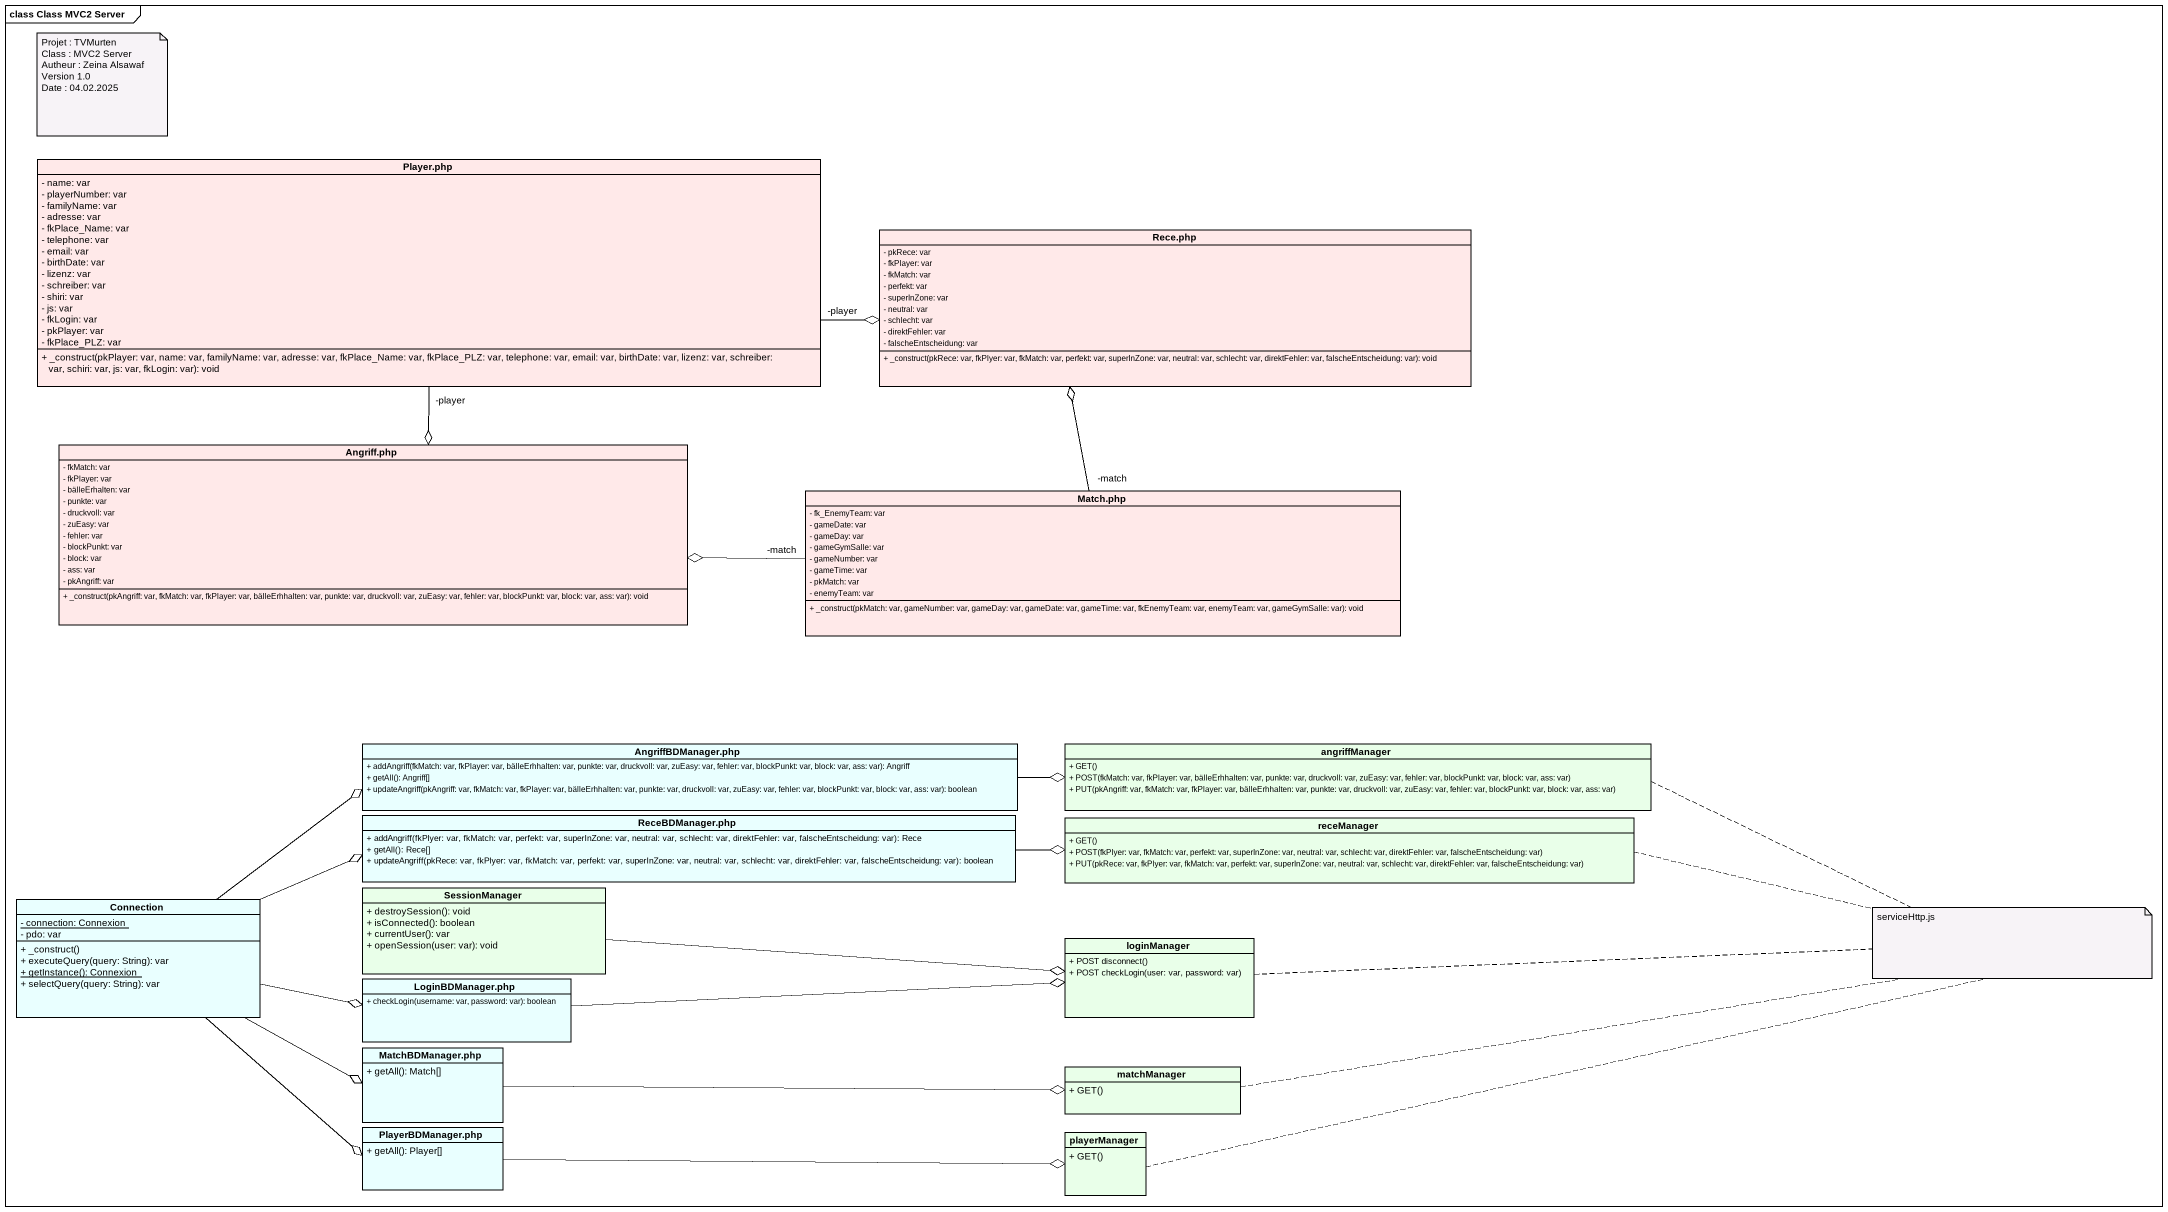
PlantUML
@startuml
mainframe class Class MVC2 Server
hide circle
hide empty members
skinparam classAttributeIconSize 0
class "Player.php" as Player_php #FFE9E9 {
  - name: var
  - playerNumber: var
  - familyName: var
  - adresse: var
  - fkPlace_Name: var
  - telephone: var
  - email: var
  - birthDate: var
  - lizenz: var
  - schreiber: var
  - shiri: var
  - js: var
  - fkLogin: var
  - pkPlayer: var
  - fkPlace_PLZ: var
  + _construct(pkPlayer: var, name: var, familyName: var, adresse: var, fkPlace_Name: var, fkPlace_PLZ: var, telephone: var, email: var, birthDate: var, lizenz: var, schreiber: var, schiri: var, js: var, fkLogin: var): void
}
class "Rece.php" as Rece_php #FFE9E9 {
  - pkRece: var
  - fkPlayer: var
  - fkMatch: var
  - perfekt: var
  - superInZone: var
  - neutral: var
  - schlecht: var
  - direktFehler: var
  - falscheEntscheidung: var
  + _construct(pkRece: var, fkPlyer: var, fkMatch: var, perfekt: var, superInZone: var, neutral: var, schlecht: var, direktFehler: var, falscheEntscheidung: var): void
}
class "Angriff.php" as Angriff_php #FFE9E9 {
  - fkMatch: var
  - fkPlayer: var
  - bälleErhalten: var
  - punkte: var
  - druckvoll: var
  - zuEasy: var
  - fehler: var
  - blockPunkt: var
  - block: var
  - ass: var
  - pkAngriff: var
  + _construct(pkAngriff: var, fkMatch: var, fkPlayer: var, bälleErhhalten: var, punkte: var, druckvoll: var, zuEasy: var, fehler: var, blockPunkt: var, block: var, ass: var): void
}
class "Match.php" as Match_php #FFE9E9 {
  - fk_EnemyTeam: var
  - gameDate: var
  - gameDay: var
  - gameGymSalle: var
  - gameNumber: var
  - gameTime: var
  - pkMatch: var
  - enemyTeam: var
  + _construct(pkMatch: var, gameNumber: var, gameDay: var, gameDate: var, gameTime: var, fkEnemyTeam: var, enemyTeam: var, gameGymSalle: var): void
}
class "AngriffBDManager.php" as AngriffBDManager_php #E9FFFF {
  + addAngriff(fkMatch: var, fkPlayer: var, bälleErhhalten: var, punkte: var, druckvoll: var, zuEasy: var, fehler: var, blockPunkt: var, block: var, ass: var): Angriff
  + getAll(): Angriff[]
  + updateAngriff(pkAngriff: var, fkMatch: var, fkPlayer: var, bälleErhhalten: var, punkte: var, druckvoll: var, zuEasy: var, fehler: var, blockPunkt: var, block: var, ass: var): boolean
}
class angriffManager #E9FFE9 {
  + GET()
  + POST(fkMatch: var, fkPlayer: var, bälleErhhalten: var, punkte: var, druckvoll: var, zuEasy: var, fehler: var, blockPunkt: var, block: var, ass: var)
  + PUT(pkAngriff: var, fkMatch: var, fkPlayer: var, bälleErhhalten: var, punkte: var, druckvoll: var, zuEasy: var, fehler: var, blockPunkt: var, block: var, ass: var)
}
class "ReceBDManager.php" as ReceBDManager_php #E9FFFF {
  + addAngriff(fkPlyer: var, fkMatch: var, perfekt: var, superInZone: var, neutral: var, schlecht: var, direktFehler: var, falscheEntscheidung: var): Rece
  + getAll(): Rece[]
  + updateAngriff(pkRece: var, fkPlyer: var, fkMatch: var, perfekt: var, superInZone: var, neutral: var, schlecht: var, direktFehler: var, falscheEntscheidung: var): boolean
}
class receManager #E9FFE9 {
  + GET()
  + POST(fkPlyer: var, fkMatch: var, perfekt: var, superInZone: var, neutral: var, schlecht: var, direktFehler: var, falscheEntscheidung: var)
  + PUT(pkRece: var, fkPlyer: var, fkMatch: var, perfekt: var, superInZone: var, neutral: var, schlecht: var, direktFehler: var, falscheEntscheidung: var)
}
class Connection #E9FFFF {
  {static} - connection: Connexion
  - pdo: var
  + _construct()
  + executeQuery(query: String): var
  {static} + getInstance(): Connexion
  + selectQuery(query: String): var
}
class SessionManager #E9FFE9 {
  + destroySession(): void
  + isConnected(): boolean
  + currentUser(): var
  + openSession(user: var): void
}
class loginManager #E9FFE9 {
  + POST disconnect()
  + POST checkLogin(user: var, password: var)
}
class "LoginBDManager.php" as LoginBDManager_php #E9FFFF {
  + checkLogin(username: var, password: var): boolean
}
class "MatchBDManager.php" as MatchBDManager_php #E9FFFF {
  + getAll(): Match[]
}
class matchManager #E9FFE9 {
  + GET()
}
class "PlayerBDManager.php" as PlayerBDManager_php #E9FFFF {
  + getAll(): Player[]
}
class playerManager #E9FFE9 {
  + GET()
}
Player_php "-player" -right-o Rece_php
Player_php "-player" --o Angriff_php
Match_php "-match" -up-o Rece_php
Match_php "-match" -left-o Angriff_php
AngriffBDManager_php -right-o angriffManager
ReceBDManager_php -right-o receManager
Connection -right-o AngriffBDManager_php
Connection -right-o ReceBDManager_php
Connection -right-o LoginBDManager_php
Connection -right-o MatchBDManager_php
Connection --o PlayerBDManager_php
SessionManager -right-o loginManager
LoginBDManager_php -right-o loginManager
MatchBDManager_php -right-o matchManager
PlayerBDManager_php -right-o playerManager
note as N1
  Projet : TVMurten
  Class : MVC2 Server
  Autheur : Zeina Alsawaf
  Version 1.0
  Date : 04.02.2025
end note
note as N2
  serviceHttp.js
end note
N2 .. angriffManager
N2 .. receManager
N2 .. loginManager
N2 .. matchManager
N2 .. playerManager
@enduml
